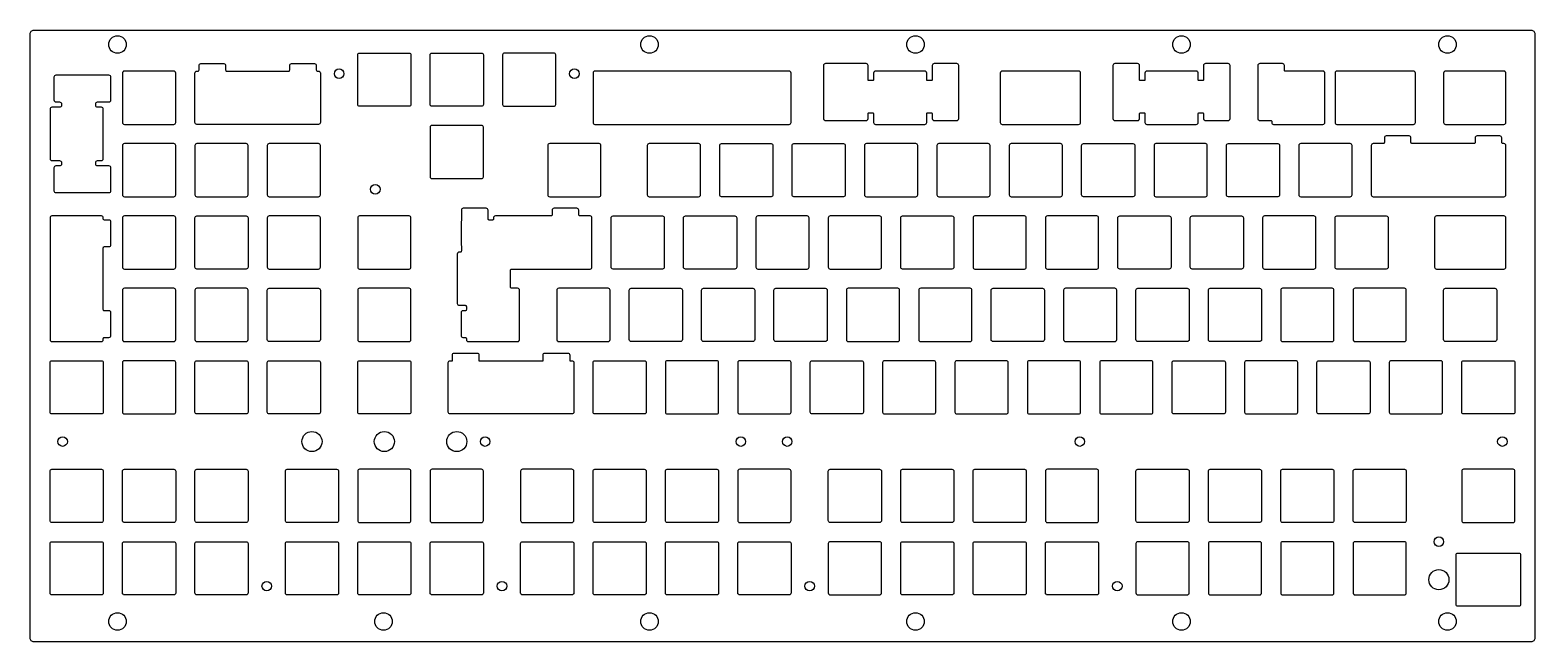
# Model space of a CAD drawing. Header units: millimetres. Extents: x -396 to 0, y 0 to 161.
import ezdxf

# ---------------------------------------------------------------- set-up
doc = ezdxf.new("R2010")
doc.units = ezdxf.units.MM
doc.layers.get('0').update_dxf_attribs({"linetype": 'CONTINUOUS'})

msp = doc.modelspace()

# ---------------------------------------------------------------- linework, layer by layer
for points in [[(0, 1, -0.4142135624), (-1, 0), (-394.999998, 0.000001, -0.4142135624), (-395.999999, 1), (-395.999999, 159.999999, -0.4142135624), (-394.999999, 160.999999), (-1, 160.999999, -0.4142135624), (0, 159.999999)], [(-295.775499, 141.4625, -0.4142135624), (-296.275499, 140.9625), (-309.275499, 140.9625, -0.4142135624), (-309.775499, 141.4625), (-309.775499, 154.4625, -0.4142135624), (-309.275499, 154.9625), (-296.275499, 154.9625, -0.4142135624), (-295.775499, 154.4625)], [(-290.725499, 154.4625, -0.4142135624), (-290.225499, 154.9625), (-277.225499, 154.9625, -0.4142135624), (-276.725499, 154.4625), (-276.725499, 141.4625, -0.4142135624), (-277.225499, 140.9625), (-290.225499, 140.9625, -0.4142135624), (-290.725499, 141.4625)], [(-258.175499, 154.9625), (-271.175499, 154.9625, 0.4142135624), (-271.675499, 154.4625), (-271.675499, 141.4625, 0.4142135624), (-271.175499, 140.9625), (-258.175499, 140.9625, 0.4142135624), (-257.675499, 141.4625), (-257.675499, 154.4625, 0.4142135624)], [(-352.137999, 136.2, -0.4142135624), (-352.637999, 136.7), (-352.637999, 149.7, -0.4142135624), (-352.137999, 150.2), (-351.850999, 150.2, 0.4142135624), (-351.550999, 150.5), (-351.550999, 151.7, -0.4142135624), (-351.050999, 152.2), (-345.050999, 152.2, -0.4142135624), (-344.550999, 151.7), (-344.550999, 150.5, 0.4142135624), (-344.250999, 150.2), (-327.974999, 150.2, 0.4142135624), (-327.674999, 150.5), (-327.674999, 151.7, -0.4142135624), (-327.174999, 152.2), (-321.174999, 152.2, -0.4142135624), (-320.674999, 151.7), (-320.674999, 150.5, 0.4142135624), (-320.374999, 150.2), (-320.087999, 150.2, -0.4142135624), (-319.587999, 149.7), (-319.587999, 136.7, -0.4142135624), (-320.087999, 136.2)], [(-175.28225, 147.700001, -0.4142135624), (-175.48225, 147.900001), (-175.48225, 151.700001, 0.4142135624), (-175.98225, 152.200001), (-186.706749, 152.2, 0.4142135624), (-187.206749, 151.7), (-187.206749, 137.7, 0.4142135624), (-186.706749, 137.2), (-175.98225, 137.200001, 0.4142135624), (-175.48225, 137.700001), (-175.48225, 139.000001, -0.4142135624), (-175.28225, 139.200001), (-174.24425, 139.200001, -0.4142135624), (-174.04425, 139.000001), (-174.04425, 136.700001, 0.4142135624), (-173.54425, 136.200001), (-160.54425, 136.200001, 0.4142135624), (-160.04425, 136.700001), (-160.04425, 139.000001, -0.4142135624), (-159.84425, 139.200001), (-158.80625, 139.200001, -0.4142135624), (-158.60625, 139.000001), (-158.60625, 137.700001, 0.4142135624), (-158.10625, 137.200001), (-152.10625, 137.200001, 0.4142135624), (-151.60625, 137.700001), (-151.60625, 151.700001, 0.4142135624), (-152.10625, 152.200001), (-158.10625, 152.200001, 0.4142135624), (-158.60625, 151.700001), (-158.60625, 147.900001, -0.4142135624), (-158.80625, 147.700001), (-159.84425, 147.700001, -0.4142135624), (-160.04425, 147.900001), (-160.04425, 149.700001, 0.4142135624), (-160.54425, 150.200001), (-173.54425, 150.200001, 0.4142135624), (-174.04425, 149.700001), (-174.04425, 147.900001, -0.4142135624), (-174.24425, 147.700001)], [(-102.80675, 139.200001, -0.4142135624), (-102.60675, 139.000001), (-102.60675, 136.700001, 0.4142135624), (-102.10675, 136.200001), (-89.10675, 136.200001, 0.4142135624), (-88.60675, 136.700001), (-88.60675, 139.000001, -0.4142135624), (-88.40675, 139.200001), (-87.406749, 139.200001, -0.4142135624), (-87.206749, 139.000001), (-87.206749, 137.7, 0.4142135624), (-86.706749, 137.2), (-80.706749, 137.2, 0.4142135624), (-80.206749, 137.7), (-80.206749, 151.7, 0.4142135624), (-80.706749, 152.2), (-86.706749, 152.2, 0.4142135624), (-87.206749, 151.7), (-87.206749, 147.900001, -0.4142135624), (-87.406749, 147.700001), (-88.40675, 147.700001, -0.4142135624), (-88.60675, 147.900001), (-88.60675, 149.700001, 0.4142135624), (-89.10675, 150.200001), (-102.10675, 150.200001, 0.4142135624), (-102.60675, 149.700001), (-102.60675, 147.900001, -0.4142135624), (-102.80675, 147.700001), (-103.84475, 147.700001, -0.4142135624), (-104.04475, 147.900001), (-104.04475, 151.700001, 0.4142135624), (-104.54475, 152.200001), (-110.54475, 152.200001, 0.4142135624), (-111.04475, 151.700001), (-111.04475, 137.700001, 0.4142135624), (-110.54475, 137.200001), (-104.54475, 137.200001, 0.4142135624), (-104.04475, 137.700001), (-104.04475, 139.000001, -0.4142135624), (-103.84475, 139.200001)], [(-69.469249, 137.200001, -0.4142135624), (-69.269249, 137.000001), (-69.269249, 136.7, 0.4142135624), (-68.769249, 136.2), (-55.769249, 136.2, 0.4142135624), (-55.269249, 136.7), (-55.269249, 149.7, 0.4142135624), (-55.769249, 150.2), (-65.713, 150.2, -0.4142135624), (-65.913, 150.4), (-65.913, 151.700001, 0.4142135624), (-66.413, 152.200001), (-72.413, 152.200001, 0.4142135624), (-72.913, 151.700001), (-72.913, 137.700001, 0.4142135624), (-72.413, 137.200001)], [(-378.237999, 126.675), (-377.237999, 126.675, 0.4142135624), (-376.737999, 127.175), (-376.737999, 140.175, 0.4142135624), (-377.237999, 140.675), (-378.237999, 140.675, -0.4142135624), (-378.737999, 141.175), (-378.737999, 141.613, -0.4142135624), (-378.237999, 142.113), (-375.237999, 142.113, 0.4142135624), (-374.737999, 142.613), (-374.737999, 148.613, 0.4142135624), (-375.237999, 149.113), (-389.237999, 149.113, 0.4142135624), (-389.737999, 148.613), (-389.737999, 142.613, 0.4142135624), (-389.237999, 142.113), (-388.237999, 142.113, -0.4142135624), (-387.737999, 141.613), (-387.737999, 141.175, -0.4142135624), (-388.237999, 140.675), (-390.237999, 140.675, 0.4142135624), (-390.737999, 140.175), (-390.737999, 127.175, 0.4142135624), (-390.237999, 126.675), (-388.237999, 126.675, -0.4142135624), (-387.737999, 126.175), (-387.737999, 125.737, -0.4142135624), (-388.237999, 125.237), (-389.237999, 125.237, 0.4142135624), (-389.737999, 124.737), (-389.737999, 118.737, 0.4142135624), (-389.237999, 118.237), (-375.237999, 118.237, 0.4142135624), (-374.737999, 118.737), (-374.737999, 124.737, 0.4142135624), (-375.237999, 125.237), (-378.237999, 125.237, -0.4142135624), (-378.737999, 125.737), (-378.737999, 126.175, -0.4142135624)], [(-371.687999, 149.7), (-371.687999, 136.7, 0.4142135624), (-371.187999, 136.2), (-358.187999, 136.2, 0.4142135624), (-357.687999, 136.7), (-357.687999, 149.7, 0.4142135624), (-358.187999, 150.2), (-371.187999, 150.2, 0.4142135624)], [(-247.362999, 136.2), (-196.262999, 136.2, 0.4142135624), (-195.762999, 136.7), (-195.762999, 149.7, 0.4142135624), (-196.262999, 150.2), (-247.362999, 150.2, 0.4142135624), (-247.862999, 149.7), (-247.862999, 136.7, 0.4142135624)], [(-140.206749, 136.2), (-120.063, 136.200001, 0.4142135624), (-119.563, 136.700001), (-119.563, 149.700001, 0.4142135624), (-120.063, 150.200001), (-140.206749, 150.2, 0.4142135624), (-140.706749, 149.7), (-140.706749, 136.7, 0.4142135624)], [(-31.956749, 150.2), (-52.1005, 150.200001, 0.4142135624), (-52.6005, 149.700001), (-52.6005, 136.700001, 0.4142135624), (-52.1005, 136.200001), (-31.956749, 136.2, 0.4142135624), (-31.456749, 136.7), (-31.456749, 149.7, 0.4142135624)], [(-8.14425, 150.2), (-23.5255, 150.200001, 0.4142135624), (-24.0255, 149.700001), (-24.0255, 136.700001, 0.4142135624), (-23.5255, 136.200001), (-21.144249, 136.2), (-8.14425, 136.199999, 0.4142135624), (-7.644249, 136.7), (-7.64425, 149.7, 0.4142135624)], [(-276.725499, 122.4125), (-276.725499, 135.4125, 0.4142135624), (-277.225499, 135.9125), (-290.225499, 135.9125, 0.4142135624), (-290.725499, 135.4125), (-290.725499, 122.4125, 0.4142135624), (-290.225499, 121.9125), (-277.225499, 121.9125, 0.4142135624)], [(-371.687999, 130.65), (-371.687999, 117.65, 0.4142135624), (-371.187999, 117.15), (-358.187999, 117.15, 0.4142135624), (-357.687999, 117.65), (-357.687999, 130.65, 0.4142135624), (-358.187999, 131.15), (-371.187999, 131.15, 0.4142135624)], [(-352.137999, 117.15), (-339.137999, 117.15, 0.4142135624), (-338.637999, 117.65), (-338.637999, 130.65, 0.4142135624), (-339.137999, 131.15), (-352.137999, 131.15, 0.4142135624), (-352.637999, 130.65), (-352.637999, 117.65, 0.4142135624)], [(-333.587999, 130.65), (-333.587999, 117.65, 0.4142135624), (-333.087999, 117.15), (-320.087999, 117.15, 0.4142135624), (-319.587999, 117.65), (-319.587999, 130.65, 0.4142135624), (-320.087999, 131.15), (-333.087999, 131.15, 0.4142135624)], [(-246.269249, 131.15), (-259.269249, 131.15, 0.4142135624), (-259.769249, 130.65), (-259.769249, 117.65, 0.4142135624), (-259.269249, 117.15), (-246.269249, 117.15, 0.4142135624), (-245.769249, 117.65), (-245.769249, 130.65, 0.4142135624)], [(-233.575499, 130.65), (-233.575499, 117.65, 0.4142135624), (-233.075499, 117.15), (-220.075499, 117.15, 0.4142135624), (-219.575499, 117.65), (-219.575499, 130.65, 0.4142135624), (-220.075499, 131.15), (-233.075499, 131.15, 0.4142135624)], [(-200.525499, 117.65, -0.4142135624), (-201.025499, 117.15), (-214.025499, 117.15, -0.4142135624), (-214.525499, 117.65), (-214.525499, 130.65, -0.4142135624), (-214.025499, 131.15), (-201.025499, 131.15, -0.4142135624), (-200.525499, 130.65)], [(-181.975499, 131.15, -0.4142135624), (-181.475499, 130.65), (-181.475499, 117.65, -0.4142135624), (-181.975499, 117.15), (-194.975499, 117.15, -0.4142135624), (-195.475499, 117.65), (-195.475499, 130.65, -0.4142135624), (-194.975499, 131.15)], [(-176.425499, 130.65), (-176.425499, 117.65, 0.4142135624), (-175.925499, 117.15), (-162.925499, 117.15, 0.4142135624), (-162.425499, 117.65), (-162.425499, 130.65, 0.4142135624), (-162.925499, 131.15), (-175.925499, 131.15, 0.4142135624)], [(-156.875499, 117.15), (-143.875499, 117.15, 0.4142135624), (-143.375499, 117.65), (-143.375499, 130.65, 0.4142135624), (-143.875499, 131.15), (-156.875499, 131.15, 0.4142135624), (-157.375499, 130.65), (-157.375499, 117.65, 0.4142135624)], [(-124.825499, 131.15), (-137.825499, 131.15, 0.4142135624), (-138.325499, 130.65), (-138.325499, 117.65, 0.4142135624), (-137.825499, 117.15), (-124.825499, 117.15, 0.4142135624), (-124.325499, 117.65), (-124.325499, 130.65, 0.4142135624)], [(-105.275499, 117.65, -0.4142135624), (-105.775499, 117.15), (-118.775499, 117.15, -0.4142135624), (-119.275499, 117.65), (-119.275499, 130.65, -0.4142135624), (-118.775499, 131.15), (-105.775499, 131.15, -0.4142135624), (-105.275499, 130.65)], [(-100.225499, 130.65), (-100.225499, 117.65, 0.4142135624), (-99.725499, 117.15), (-86.725499, 117.15, 0.4142135624), (-86.225499, 117.65), (-86.225499, 130.65, 0.4142135624), (-86.725499, 131.15), (-99.725499, 131.15, 0.4142135624)], [(-81.175499, 130.65, -0.4142135624), (-80.675499, 131.15), (-67.675499, 131.15, -0.4142135624), (-67.175499, 130.65), (-67.175499, 117.65, -0.4142135624), (-67.675499, 117.15), (-80.675499, 117.15, -0.4142135624), (-81.175499, 117.65)], [(-61.625499, 117.15), (-48.625499, 117.15, 0.4142135624), (-48.125499, 117.65), (-48.125499, 130.65, 0.4142135624), (-48.625499, 131.15), (-61.625499, 131.15, 0.4142135624), (-62.125499, 130.65), (-62.125499, 117.65, 0.4142135624)], [(-32.307249, 131.15, -0.4142135624), (-32.607249, 131.45), (-32.607249, 132.65, 0.4142135624), (-33.107249, 133.15), (-39.107249, 133.15, 0.4142135624), (-39.607249, 132.65), (-39.607249, 131.45, -0.4142135624), (-39.907249, 131.15), (-42.575499, 131.15, 0.4142135624), (-43.075499, 130.65), (-43.075499, 117.65, 0.4142135624), (-42.575499, 117.15), (-8.14425, 117.15, 0.4142135624), (-7.64425, 117.65), (-7.64425, 130.65, 0.4142135624), (-8.14425, 131.15), (-8.43125, 131.15, -0.4142135624), (-8.73125, 131.45), (-8.73125, 132.65, 0.4142135624), (-9.23125, 133.15), (-15.231249, 133.15, 0.4142135624), (-15.731249, 132.65), (-15.731249, 131.45, -0.4142135624), (-16.031249, 131.15)], [(-376.737999, 87.437), (-376.737999, 103.713, -0.4142135624), (-376.437999, 104.013), (-375.237999, 104.013, 0.4142135624), (-374.737999, 104.513), (-374.737999, 110.513, 0.4142135624), (-375.237999, 111.013), (-376.437999, 111.013, -0.4142135624), (-376.737999, 111.313), (-376.737999, 111.6, 0.4142135624), (-377.237999, 112.1), (-390.237999, 112.1, 0.4142135624), (-390.737999, 111.6), (-390.737999, 79.55, 0.4142135624), (-390.237999, 79.05), (-377.237999, 79.05, 0.4142135624), (-376.737999, 79.55), (-376.737999, 79.837, -0.4142135624), (-376.437999, 80.137), (-375.237999, 80.137, 0.4142135624), (-374.737999, 80.637), (-374.737999, 86.637, 0.4142135624), (-375.237999, 87.137), (-376.437999, 87.137, -0.4142135624)], [(-357.687999, 98.6), (-357.687999, 111.6, 0.4142135624), (-358.187999, 112.1), (-371.187999, 112.1, 0.4142135624), (-371.687999, 111.6), (-371.687999, 98.6, 0.4142135624), (-371.187999, 98.1), (-358.187999, 98.1, 0.4142135624)], [(-338.637999, 98.6, -0.4142135624), (-339.137999, 98.1), (-352.137999, 98.1, -0.4142135624), (-352.637999, 98.6), (-352.637999, 111.6, -0.4142135624), (-352.137999, 112.1), (-339.137999, 112.1, -0.4142135624), (-338.637999, 111.6)], [(-333.087999, 98.1), (-320.087999, 98.1, 0.4142135624), (-319.587999, 98.6), (-319.587999, 111.6, 0.4142135624), (-320.087999, 112.1), (-333.087999, 112.1, 0.4142135624), (-333.587999, 111.6), (-333.587999, 98.6, 0.4142135624)], [(-296.275499, 112.1), (-309.275499, 112.1, 0.4142135624), (-309.775499, 111.6), (-309.775499, 98.6, 0.4142135624), (-309.275499, 98.1), (-296.275499, 98.1, 0.4142135624), (-295.775499, 98.6), (-295.775499, 111.6, 0.4142135624)], [(-252.118749, 114.1), (-258.118749, 114.1, 0.4142135624), (-258.618749, 113.6), (-258.618749, 112.4, -0.4142135624), (-258.918749, 112.1), (-273.556749, 112.1, 0.4142135624), (-274.056749, 111.6), (-274.056749, 111.313, -0.4142135624), (-274.356749, 111.013), (-275.194749, 111.013, -0.4142135624), (-275.494749, 111.313), (-275.494749, 113.6, 0.4142135624), (-275.994749, 114.1), (-281.994749, 114.1, 0.4142135624), (-282.494749, 113.6), (-282.494749, 110.794835, 0.1508340912), (-282.581749, 110.513), (-282.581749, 104.513, 0.1508340912), (-282.494749, 104.231165), (-282.494749, 102.875, -0.4142135624), (-282.794749, 102.575), (-283.081749, 102.575, 0.4142135624), (-283.581749, 102.075), (-283.581749, 89.075, 0.4142135624), (-283.081749, 88.575), (-281.500499, 88.575, -0.4142135624), (-281.200499, 88.275), (-281.200499, 87.437, -0.4142135624), (-281.500499, 87.137), (-282.081749, 87.137, 0.4142135624), (-282.581749, 86.637), (-282.581749, 80.637, 0.4142135624), (-282.081749, 80.137), (-281.500499, 80.137, -0.4142135624), (-281.200499, 79.837), (-281.200499, 79.55, 0.4142135624), (-280.700499, 79.05), (-267.700499, 79.05, 0.4142135624), (-267.200499, 79.55), (-267.200499, 92.55, 0.4142135624), (-267.700499, 93.05), (-269.281749, 93.05, -0.4142135624), (-269.581749, 93.35), (-269.581749, 97.8, -0.4142135624), (-269.281749, 98.1), (-248.650499, 98.1, 0.4142135624), (-248.150499, 98.6), (-248.150499, 111.6, 0.4142135624), (-248.650499, 112.1), (-251.318749, 112.1, -0.4142135624), (-251.618749, 112.4), (-251.618749, 113.6, 0.4142135624)], [(-243.100499, 111.6, -0.4142135624), (-242.600499, 112.1), (-229.600499, 112.1, -0.4142135624), (-229.100499, 111.6), (-229.100499, 98.6, -0.4142135624), (-229.600499, 98.1), (-242.600499, 98.1, -0.4142135624), (-243.100499, 98.6)], [(-210.550499, 112.1, -0.4142135624), (-210.050499, 111.6), (-210.050499, 98.6, -0.4142135624), (-210.550499, 98.1), (-223.550499, 98.1, -0.4142135624), (-224.050499, 98.6), (-224.050499, 111.6, -0.4142135624), (-223.550499, 112.1)], [(-191.500499, 112.1), (-204.500499, 112.1, 0.4142135624), (-205.000499, 111.6), (-205.000499, 98.6, 0.4142135624), (-204.500499, 98.1), (-191.500499, 98.1, 0.4142135624), (-191.000499, 98.6), (-191.000499, 111.6, 0.4142135624)], [(-172.450499, 112.1), (-185.450499, 112.1, 0.4142135624), (-185.950499, 111.6), (-185.950499, 98.6, 0.4142135624), (-185.450499, 98.1), (-172.450499, 98.1, 0.4142135624), (-171.950499, 98.6), (-171.950499, 111.6, 0.4142135624)], [(-166.900499, 111.6, -0.4142135624), (-166.400499, 112.1), (-153.400499, 112.1, -0.4142135624), (-152.900499, 111.6), (-152.900499, 98.6, -0.4142135624), (-153.400499, 98.1), (-166.400499, 98.1, -0.4142135624), (-166.900499, 98.6)], [(-134.350499, 112.1), (-147.350499, 112.1, 0.4142135624), (-147.850499, 111.6), (-147.850499, 98.6, 0.4142135624), (-147.350499, 98.1), (-134.350499, 98.1, 0.4142135624), (-133.850499, 98.6), (-133.850499, 111.6, 0.4142135624)], [(-128.800499, 111.6), (-128.800499, 98.6, 0.4142135624), (-128.300499, 98.1), (-115.300499, 98.1, 0.4142135624), (-114.800499, 98.6), (-114.800499, 111.6, 0.4142135624), (-115.300499, 112.1), (-128.300499, 112.1, 0.4142135624)], [(-109.250499, 98.1, -0.4142135624), (-109.750499, 98.6), (-109.750499, 111.6, -0.4142135624), (-109.250499, 112.1), (-96.250499, 112.1, -0.4142135624), (-95.750499, 111.6), (-95.750499, 98.6, -0.4142135624), (-96.250499, 98.1)], [(-90.700499, 111.6, -0.4142135624), (-90.200499, 112.1), (-77.200499, 112.1, -0.4142135624), (-76.700499, 111.6), (-76.700499, 98.6, -0.4142135624), (-77.200499, 98.1), (-90.200499, 98.1, -0.4142135624), (-90.700499, 98.6)], [(-57.650499, 98.6), (-57.650499, 111.6, 0.4142135624), (-58.150499, 112.1), (-71.150499, 112.1, 0.4142135624), (-71.650499, 111.6), (-71.650499, 98.6, 0.4142135624), (-71.150499, 98.1), (-58.150499, 98.1, 0.4142135624)], [(-52.100499, 98.1, -0.4142135624), (-52.600499, 98.6), (-52.600499, 111.6, -0.4142135624), (-52.100499, 112.1), (-39.100499, 112.1, -0.4142135624), (-38.600499, 111.6), (-38.600499, 98.6, -0.4142135624), (-39.100499, 98.1)], [(-8.14425, 112.1), (-25.906749, 112.1, 0.4142135624), (-26.406749, 111.6), (-26.406749, 98.6, 0.4142135624), (-25.906749, 98.1), (-8.14425, 98.1, 0.4142135624), (-7.64425, 98.6), (-7.64425, 111.6, 0.4142135624)], [(-358.187999, 93.05), (-371.187999, 93.05, 0.4142135624), (-371.687999, 92.55), (-371.687999, 79.55, 0.4142135624), (-371.187999, 79.05), (-358.187999, 79.05, 0.4142135624), (-357.687999, 79.55), (-357.687999, 92.55, 0.4142135624)], [(-339.137999, 93.05), (-352.137999, 93.05, 0.4142135624), (-352.637999, 92.55), (-352.637999, 79.55, 0.4142135624), (-352.137999, 79.05), (-339.137999, 79.05, 0.4142135624), (-338.637999, 79.55), (-338.637999, 92.55, 0.4142135624)], [(-320.087999, 93.05, -0.4142135624), (-319.587999, 92.55), (-319.587999, 79.55, -0.4142135624), (-320.087999, 79.05), (-333.087999, 79.05, -0.4142135624), (-333.587999, 79.55), (-333.587999, 92.55, -0.4142135624), (-333.087999, 93.05)], [(-296.275499, 93.05), (-309.275499, 93.05, 0.4142135624), (-309.775499, 92.55), (-309.775499, 79.55, 0.4142135624), (-309.275499, 79.05), (-296.275499, 79.05, 0.4142135624), (-295.775499, 79.55), (-295.775499, 92.55, 0.4142135624)], [(-243.887999, 93.05), (-256.887999, 93.05, 0.4142135624), (-257.387999, 92.55), (-257.387999, 79.55, 0.4142135624), (-256.887999, 79.05), (-243.887999, 79.05, 0.4142135624), (-243.387999, 79.55), (-243.387999, 92.55, 0.4142135624)], [(-238.337999, 92.55, -0.4142135624), (-237.837999, 93.05), (-224.837999, 93.05, -0.4142135624), (-224.337999, 92.55), (-224.337999, 79.55, -0.4142135624), (-224.837999, 79.05), (-237.837999, 79.05, -0.4142135624), (-238.337999, 79.55)], [(-219.287999, 92.55, -0.4142135624), (-218.787999, 93.05), (-205.787999, 93.05, -0.4142135624), (-205.287999, 92.55), (-205.287999, 79.55, -0.4142135624), (-205.787999, 79.05), (-218.787999, 79.05, -0.4142135624), (-219.287999, 79.55)], [(-186.737999, 93.05, -0.4142135624), (-186.237999, 92.55), (-186.237999, 79.55, -0.4142135624), (-186.737999, 79.05), (-199.737999, 79.05, -0.4142135624), (-200.237999, 79.55), (-200.237999, 92.55, -0.4142135624), (-199.737999, 93.05)], [(-180.687999, 79.05), (-167.687999, 79.05, 0.4142135624), (-167.187999, 79.55), (-167.187999, 92.55, 0.4142135624), (-167.687999, 93.05), (-180.687999, 93.05, 0.4142135624), (-181.187999, 92.55), (-181.187999, 79.55, 0.4142135624)], [(-148.137999, 79.55), (-148.137999, 92.55, 0.4142135624), (-148.637999, 93.05), (-161.637999, 93.05, 0.4142135624), (-162.137999, 92.55), (-162.137999, 79.55, 0.4142135624), (-161.637999, 79.05), (-148.637999, 79.05, 0.4142135624)], [(-129.087999, 79.55, -0.4142135624), (-129.587999, 79.05), (-142.587999, 79.05, -0.4142135624), (-143.087999, 79.55), (-143.087999, 92.55, -0.4142135624), (-142.587999, 93.05), (-129.587999, 93.05, -0.4142135624), (-129.087999, 92.55)], [(-110.037999, 79.55), (-110.037999, 92.55, 0.4142135624), (-110.537999, 93.05), (-123.537999, 93.05, 0.4142135624), (-124.037999, 92.55), (-124.037999, 79.55, 0.4142135624), (-123.537999, 79.05), (-110.537999, 79.05, 0.4142135624)], [(-104.987999, 92.55, -0.4142135624), (-104.487999, 93.05), (-91.487999, 93.05, -0.4142135624), (-90.987999, 92.55), (-90.987999, 79.55, -0.4142135624), (-91.487999, 79.05), (-104.487999, 79.05, -0.4142135624), (-104.987999, 79.55)], [(-85.437999, 79.05, -0.4142135624), (-85.937999, 79.55), (-85.937999, 92.55, -0.4142135624), (-85.437999, 93.05), (-72.437999, 93.05, -0.4142135624), (-71.937999, 92.55), (-71.937999, 79.55, -0.4142135624), (-72.437999, 79.05)], [(-66.387999, 79.05), (-53.387999, 79.05, 0.4142135624), (-52.887999, 79.55), (-52.887999, 92.55, 0.4142135624), (-53.387999, 93.05), (-66.387999, 93.05, 0.4142135624), (-66.887999, 92.55), (-66.887999, 79.55, 0.4142135624)], [(-34.337999, 93.05), (-47.337999, 93.05, 0.4142135624), (-47.837999, 92.55), (-47.837999, 79.55, 0.4142135624), (-47.337999, 79.05), (-34.337999, 79.05, 0.4142135624), (-33.837999, 79.55), (-33.837999, 92.55, 0.4142135624)], [(-10.5255, 93.049999, -0.4142135624), (-10.0255, 92.549999), (-10.0255, 79.549999, -0.4142135624), (-10.5255, 79.049999), (-23.525499, 79.05, -0.4142135624), (-24.025499, 79.55), (-24.025499, 92.55, -0.4142135624), (-23.525499, 93.05)], [(-252.912999, 60.500001, -0.4142135624), (-253.412999, 60.000001), (-285.462999, 60.000001, -0.4142135624), (-285.962999, 60.500001), (-285.962999, 73.5, -0.4142135624), (-285.462999, 74), (-284.875999, 74), (-284.875999, 75.5, -0.4142135624), (-284.375999, 76), (-278.375999, 76, -0.4142135624), (-277.875999, 75.5), (-277.875999, 74), (-260.999999, 74), (-260.999999, 75.5, -0.4142135624), (-260.499999, 76), (-254.499999, 76, -0.4142135624), (-253.999999, 75.5), (-253.999999, 74), (-253.412999, 74, -0.4142135624), (-252.912999, 73.5)], [(-390.237999, 60.000001, -0.4142135624), (-390.737999, 60.500001), (-390.737999, 73.5, -0.4142135624), (-390.237999, 74), (-377.237999, 74, -0.4142135624), (-376.737999, 73.5), (-376.737999, 60.500001, -0.4142135624), (-377.237999, 60.000001)], [(-371.187999, 60.000001), (-358.187999, 60.000001, 0.4142135624), (-357.687999, 60.500001), (-357.687999, 73.5, 0.4142135624), (-358.187999, 74), (-371.187999, 74, 0.4142135624), (-371.687999, 73.5), (-371.687999, 60.500001, 0.4142135624)], [(-338.637999, 60.500001, -0.4142135624), (-339.137999, 60.000001), (-352.137999, 60.000001, -0.4142135624), (-352.637999, 60.500001), (-352.637999, 73.5, -0.4142135624), (-352.137999, 74), (-339.137999, 74, -0.4142135624), (-338.637999, 73.5)], [(-320.087999, 74, -0.4142135624), (-319.587999, 73.5), (-319.587999, 60.500001, -0.4142135624), (-320.087999, 60.000001), (-333.087999, 60.000001, -0.4142135624), (-333.587999, 60.500001), (-333.587999, 73.5, -0.4142135624), (-333.087999, 74)], [(-295.775499, 60.500001, -0.4142135624), (-296.275499, 60.000001), (-309.275499, 60.000001, -0.4142135624), (-309.775499, 60.500001), (-309.775499, 73.5, -0.4142135624), (-309.275499, 74), (-296.275499, 74, -0.4142135624), (-295.775499, 73.5)], [(-247.362999, 60.000001, -0.4142135624), (-247.862999, 60.500001), (-247.862999, 73.5, -0.4142135624), (-247.362999, 74), (-234.362999, 74, -0.4142135624), (-233.862999, 73.5), (-233.862999, 60.500001, -0.4142135624), (-234.362999, 60.000001)], [(-228.312999, 60.000001), (-215.312999, 60.000001, 0.4142135624), (-214.812999, 60.500001), (-214.812999, 73.5, 0.4142135624), (-215.312999, 74), (-228.312999, 74, 0.4142135624), (-228.812999, 73.5), (-228.812999, 60.500001, 0.4142135624)], [(-195.762999, 60.500001), (-195.762999, 73.5, 0.4142135624), (-196.262999, 74), (-209.262999, 74, 0.4142135624), (-209.762999, 73.5), (-209.762999, 60.500001, 0.4142135624), (-209.262999, 60.000001), (-196.262999, 60.000001, 0.4142135624)], [(-190.212999, 60.000001, -0.4142135624), (-190.712999, 60.500001), (-190.712999, 73.5, -0.4142135624), (-190.212999, 74), (-177.212999, 74, -0.4142135624), (-176.712999, 73.5), (-176.712999, 60.500001, -0.4142135624), (-177.212999, 60.000001)], [(-158.162999, 74), (-171.162999, 74, 0.4142135624), (-171.662999, 73.5), (-171.662999, 60.500001, 0.4142135624), (-171.162999, 60.000001), (-158.162999, 60.000001, 0.4142135624), (-157.662999, 60.500001), (-157.662999, 73.5, 0.4142135624)], [(-152.612999, 73.5), (-152.612999, 60.500001, 0.4142135624), (-152.112999, 60.000001), (-139.112999, 60.000001, 0.4142135624), (-138.612999, 60.500001), (-138.612999, 73.5, 0.4142135624), (-139.112999, 74), (-152.112999, 74, 0.4142135624)], [(-120.062999, 74), (-133.062999, 74, 0.4142135624), (-133.562999, 73.5), (-133.562999, 60.500001, 0.4142135624), (-133.062999, 60.000001), (-120.062999, 60.000001, 0.4142135624), (-119.562999, 60.500001), (-119.562999, 73.5, 0.4142135624)], [(-100.512999, 60.500001), (-100.512999, 73.5, 0.4142135624), (-101.012999, 74), (-114.012999, 74, 0.4142135624), (-114.512999, 73.5), (-114.512999, 60.500001, 0.4142135624), (-114.012999, 60.000001), (-101.012999, 60.000001, 0.4142135624)], [(-81.962999, 74, -0.4142135624), (-81.462999, 73.5), (-81.462999, 60.500001, -0.4142135624), (-81.962999, 60.000001), (-94.962999, 60.000001, -0.4142135624), (-95.462999, 60.500001), (-95.462999, 73.5, -0.4142135624), (-94.962999, 74)], [(-62.912999, 74), (-75.912999, 74, 0.4142135624), (-76.412999, 73.5), (-76.412999, 60.500001, 0.4142135624), (-75.912999, 60.000001), (-62.912999, 60.000001, 0.4142135624), (-62.412999, 60.500001), (-62.412999, 73.5, 0.4142135624)], [(-56.862999, 60.000001, -0.4142135624), (-57.362999, 60.500001), (-57.362999, 73.5, -0.4142135624), (-56.862999, 74), (-43.862999, 74, -0.4142135624), (-43.362999, 73.5), (-43.362999, 60.500001, -0.4142135624), (-43.862999, 60.000001)], [(-24.312999, 60.500001), (-24.312999, 73.5, 0.4142135624), (-24.812999, 74), (-37.812999, 74, 0.4142135624), (-38.312999, 73.5), (-38.312999, 60.500001, 0.4142135624), (-37.812999, 60.000001), (-24.812999, 60.000001, 0.4142135624)], [(-5.263, 60.5, -0.4142135624), (-5.763, 60), (-18.762999, 60, -0.4142135624), (-19.262999, 60.5), (-19.262999, 73.499999, -0.4142135624), (-18.762999, 73.999999), (-5.763, 73.999999, -0.4142135624), (-5.263, 73.499999)], [(-376.737999, 31.925001, -0.4142135624), (-377.237999, 31.425001), (-390.237999, 31.425001, -0.4142135624), (-390.737999, 31.925001), (-390.737999, 44.925001, -0.4142135624), (-390.237999, 45.425001), (-377.237999, 45.425001, -0.4142135624), (-376.737999, 44.925001)], [(-371.687999, 44.925001, -0.4142135624), (-371.187999, 45.425001), (-358.187999, 45.425001, -0.4142135624), (-357.687999, 44.925001), (-357.687999, 31.925001, -0.4142135624), (-358.187999, 31.425001), (-371.187999, 31.425001, -0.4142135624), (-371.687999, 31.925001)], [(-339.137999, 45.425001, -0.4142135624), (-338.637999, 44.925001), (-338.637999, 31.925001, -0.4142135624), (-339.137999, 31.425001), (-352.137999, 31.425001, -0.4142135624), (-352.637999, 31.925001), (-352.637999, 44.925001, -0.4142135624), (-352.137999, 45.425001)], [(-314.825499, 31.925001, -0.4142135624), (-315.325499, 31.425001), (-328.325499, 31.425001, -0.4142135624), (-328.825499, 31.925001), (-328.825499, 44.925001, -0.4142135624), (-328.325499, 45.425001), (-315.325499, 45.425001, -0.4142135624), (-314.825499, 44.925001)], [(-296.275499, 45.425001), (-309.275499, 45.425001, 0.4142135624), (-309.775499, 44.925001), (-309.775499, 31.925001, 0.4142135624), (-309.275499, 31.425001), (-296.275499, 31.425001, 0.4142135624), (-295.775499, 31.925001), (-295.775499, 44.925001, 0.4142135624)], [(-276.725499, 31.925001), (-276.725499, 44.925001, 0.4142135624), (-277.225499, 45.425001), (-290.225499, 45.425001, 0.4142135624), (-290.725499, 44.925001), (-290.725499, 31.925001, 0.4142135624), (-290.225499, 31.425001), (-277.225499, 31.425001, 0.4142135624)], [(-266.412999, 31.425001), (-253.412999, 31.425001, 0.4142135624), (-252.912999, 31.925001), (-252.912999, 44.925001, 0.4142135624), (-253.412999, 45.425001), (-266.412999, 45.425001, 0.4142135624), (-266.912999, 44.925001), (-266.912999, 31.925001, 0.4142135624)], [(-247.862999, 44.925001, -0.4142135624), (-247.362999, 45.425001), (-234.362999, 45.425001, -0.4142135624), (-233.862999, 44.925001), (-233.862999, 31.925001, -0.4142135624), (-234.362999, 31.425001), (-247.362999, 31.425001, -0.4142135624), (-247.862999, 31.925001)], [(-214.812999, 31.925001, -0.4142135624), (-215.312999, 31.425001), (-228.312999, 31.425001, -0.4142135624), (-228.812999, 31.925001), (-228.812999, 44.925001, -0.4142135624), (-228.312999, 45.425001), (-215.312999, 45.425001, -0.4142135624), (-214.812999, 44.925001)], [(-195.762999, 31.925001), (-195.762999, 44.925001, 0.4142135624), (-196.262999, 45.425001), (-209.262999, 45.425001, 0.4142135624), (-209.762999, 44.925001), (-209.762999, 31.925001, 0.4142135624), (-209.262999, 31.425001), (-196.262999, 31.425001, 0.4142135624)], [(-172.450499, 45.425001, -0.4142135624), (-171.950499, 44.925001), (-171.950499, 31.925001, -0.4142135624), (-172.450499, 31.425001), (-185.450499, 31.425001, -0.4142135624), (-185.950499, 31.925001), (-185.950499, 44.925001, -0.4142135624), (-185.450499, 45.425001)], [(-166.400499, 31.425001, -0.4142135624), (-166.900499, 31.925001), (-166.900499, 44.925001, -0.4142135624), (-166.400499, 45.425001), (-153.400499, 45.425001, -0.4142135624), (-152.900499, 44.925001), (-152.900499, 31.925001, -0.4142135624), (-153.400499, 31.425001)], [(-147.850499, 44.925001, -0.4142135624), (-147.350499, 45.425001), (-134.350499, 45.425001, -0.4142135624), (-133.850499, 44.925001), (-133.850499, 31.925001, -0.4142135624), (-134.350499, 31.425001), (-147.350499, 31.425001, -0.4142135624), (-147.850499, 31.925001)], [(-128.300499, 31.425001), (-115.300499, 31.425001, 0.4142135624), (-114.800499, 31.925001), (-114.800499, 44.925001, 0.4142135624), (-115.300499, 45.425001), (-128.300499, 45.425001, 0.4142135624), (-128.800499, 44.925001), (-128.800499, 31.925001, 0.4142135624)], [(-104.487999, 31.425001, -0.4142135624), (-104.987999, 31.925001), (-104.987999, 44.925001, -0.4142135624), (-104.487999, 45.425001), (-91.487999, 45.425001, -0.4142135624), (-90.987999, 44.925001), (-90.987999, 31.925001, -0.4142135624), (-91.487999, 31.425001)], [(-85.437999, 31.425001, -0.4142135624), (-85.937999, 31.925001), (-85.937999, 44.925001, -0.4142135624), (-85.437999, 45.425001), (-72.437999, 45.425001, -0.4142135624), (-71.937999, 44.925001), (-71.937999, 31.925001, -0.4142135624), (-72.437999, 31.425001)], [(-52.887999, 31.925001, -0.4142135624), (-53.387999, 31.425001), (-66.387999, 31.425001, -0.4142135624), (-66.887999, 31.925001), (-66.887999, 44.925001, -0.4142135624), (-66.387999, 45.425001), (-53.387999, 45.425001, -0.4142135624), (-52.887999, 44.925001)], [(-47.337999, 31.425001, -0.4142135624), (-47.837999, 31.925001), (-47.837999, 44.925001, -0.4142135624), (-47.337999, 45.425001), (-34.337999, 45.425001, -0.4142135624), (-33.837999, 44.925001), (-33.837999, 31.925001, -0.4142135624), (-34.337999, 31.425001)], [(-18.762998, 31.425001), (-5.763, 31.425001, 0.4142135624), (-5.263, 31.925001), (-5.263, 44.925001, 0.4142135624), (-5.763, 45.425001), (-18.762998, 45.425001, 0.4142135624), (-19.262998, 44.925001), (-19.262998, 31.925001, 0.4142135624)], [(-390.237999, 12.375001, -0.4142135624), (-390.737999, 12.875001), (-390.737999, 25.875001, -0.4142135624), (-390.237999, 26.375001), (-377.237999, 26.375001, -0.4142135624), (-376.737999, 25.875001), (-376.737999, 12.875001, -0.4142135624), (-377.237999, 12.375001)], [(-371.687999, 25.875001, -0.4142135624), (-371.187999, 26.375001), (-358.187999, 26.375001, -0.4142135624), (-357.687999, 25.875001), (-357.687999, 12.875001, -0.4142135624), (-358.187999, 12.375001), (-371.187999, 12.375001, -0.4142135624), (-371.687999, 12.875001)], [(-352.137999, 12.375001, -0.4142135624), (-352.637999, 12.875001), (-352.637999, 25.875001, -0.4142135624), (-352.137999, 26.375001), (-339.137999, 26.375001, -0.4142135624), (-338.637999, 25.875001), (-338.637999, 12.875001, -0.4142135624), (-339.137999, 12.375001)], [(-328.825499, 25.875001, -0.4142135624), (-328.325499, 26.375001), (-315.325499, 26.375001, -0.4142135624), (-314.825499, 25.875001), (-314.825499, 12.875001, -0.4142135624), (-315.325499, 12.375001), (-328.325499, 12.375001, -0.4142135624), (-328.825499, 12.875001)], [(-296.275499, 26.375001, -0.4142135624), (-295.775499, 25.875001), (-295.775499, 12.875001, -0.4142135624), (-296.275499, 12.375001), (-309.275499, 12.375001, -0.4142135624), (-309.775499, 12.875001), (-309.775499, 25.875001, -0.4142135624), (-309.275499, 26.375001)], [(-290.725499, 25.875001, -0.4142135624), (-290.225499, 26.375001), (-277.225499, 26.375001, -0.4142135624), (-276.725499, 25.875001), (-276.725499, 12.875001, -0.4142135624), (-277.225499, 12.375001), (-290.225499, 12.375001, -0.4142135624), (-290.725499, 12.875001)], [(-266.412999, 12.375001, -0.4142135624), (-266.912999, 12.875001), (-266.912999, 25.875001, -0.4142135624), (-266.412999, 26.375001), (-253.412999, 26.375001, -0.4142135624), (-252.912999, 25.875001), (-252.912999, 12.875001, -0.4142135624), (-253.412999, 12.375001)], [(-234.362999, 26.375001, -0.4142135624), (-233.862999, 25.875001), (-233.862999, 12.875001, -0.4142135624), (-234.362999, 12.375001), (-247.362999, 12.375001, -0.4142135624), (-247.862999, 12.875001), (-247.862999, 25.875001, -0.4142135624), (-247.362999, 26.375001)], [(-228.812999, 25.875001, -0.4142135624), (-228.312999, 26.375001), (-215.312999, 26.375001, -0.4142135624), (-214.812999, 25.875001), (-214.812999, 12.875001, -0.4142135624), (-215.312999, 12.375001), (-228.312999, 12.375001, -0.4142135624), (-228.812999, 12.875001)], [(-209.262999, 12.375001, -0.4142135624), (-209.762999, 12.875001), (-209.762999, 25.875001, -0.4142135624), (-209.262999, 26.375001), (-196.262999, 26.375001, -0.4142135624), (-195.762999, 25.875001), (-195.762999, 12.875001, -0.4142135624), (-196.262999, 12.375001)], [(-185.950499, 25.875001), (-185.950499, 12.875001, 0.4142135624), (-185.450499, 12.375001), (-172.450499, 12.375001, 0.4142135624), (-171.950499, 12.875001), (-171.950499, 25.875001, 0.4142135624), (-172.450499, 26.375001), (-185.450499, 26.375001, 0.4142135624)], [(-152.900499, 12.875001, -0.4142135624), (-153.400499, 12.375001), (-166.400499, 12.375001, -0.4142135624), (-166.900499, 12.875001), (-166.900499, 25.875001, -0.4142135624), (-166.400499, 26.375001), (-153.400499, 26.375001, -0.4142135624), (-152.900499, 25.875001)], [(-147.850499, 25.875001, -0.4142135624), (-147.350499, 26.375001), (-134.350499, 26.375001, -0.4142135624), (-133.850499, 25.875001), (-133.850499, 12.875001, -0.4142135624), (-134.350499, 12.375001), (-147.350499, 12.375001, -0.4142135624), (-147.850499, 12.875001)], [(-114.800499, 12.875001, -0.4142135624), (-115.300499, 12.375001), (-128.300499, 12.375001, -0.4142135624), (-128.800499, 12.875001), (-128.800499, 25.875001, -0.4142135624), (-128.300499, 26.375001), (-115.300499, 26.375001, -0.4142135624), (-114.800499, 25.875001)], [(-91.487999, 26.375001), (-104.487999, 26.375001, 0.4142135624), (-104.987999, 25.875001), (-104.987999, 12.875001, 0.4142135624), (-104.487999, 12.375001), (-91.487999, 12.375001, 0.4142135624), (-90.987999, 12.875001), (-90.987999, 25.875001, 0.4142135624)], [(-85.437999, 12.375001), (-72.437999, 12.375001, 0.4142135624), (-71.937999, 12.875001), (-71.937999, 25.875001, 0.4142135624), (-72.437999, 26.375001), (-85.437999, 26.375001, 0.4142135624), (-85.937999, 25.875001), (-85.937999, 12.875001, 0.4142135624)], [(-53.387999, 26.375001), (-66.387999, 26.375001, 0.4142135624), (-66.887999, 25.875001), (-66.887999, 12.875001, 0.4142135624), (-66.387999, 12.375001), (-53.387999, 12.375001, 0.4142135624), (-52.887999, 12.875001), (-52.887999, 25.875001, 0.4142135624)], [(-47.337999, 12.375001), (-34.337999, 12.375001, 0.4142135624), (-33.837999, 12.875001), (-33.837999, 25.875001, 0.4142135624), (-34.337999, 26.375001), (-47.337999, 26.375001, 0.4142135624), (-47.837999, 25.875001), (-47.837999, 12.875001, 0.4142135624)], [(-3.763, 9.875, -0.4142135624), (-4.263, 9.375), (-20.262999, 9.375, -0.4142135624), (-20.762999, 9.875), (-20.762999, 22.875, -0.4142135624), (-20.262999, 23.375), (-4.263, 23.375, -0.4142135624), (-3.763, 22.875)]]:
    msp.add_lwpolyline(points, format="xyb", close=True)
for centre, radius in [((-373, 157.2), 2.3), ((-233, 157.2), 2.3), ((-163, 157.2), 2.3), ((-93, 157.2), 2.3), ((-23, 157.2), 2.3), ((-314.68175, 149.531112), 1.25), ((-252.76925, 149.531112), 1.25), ((-305.157, 119.1), 1.25), ((-387.437, 52.7125), 1.25), ((-321.8255, 52.7125), 2.65), ((-302.7755, 52.7125), 2.65), ((-283.7255, 52.7125), 2.65), ((-276.2623, 52.7125), 1.25), ((-208.963, 52.7125), 1.25), ((-196.7623, 52.7125), 1.25), ((-119.763, 52.7125), 1.25), ((-8.563, 52.7125), 1.25), ((-25.263, 26.375), 1.25), ((-333.73175, 14.675), 1.25), ((-271.81925, 14.675), 1.25), ((-190.85675, 14.675), 1.25), ((-109.89425, 14.675), 1.25), ((-25.263, 16.375), 2.65), ((-373, 5.375), 2.3), ((-303, 5.375), 2.3), ((-233, 5.375), 2.3), ((-163, 5.375), 2.3), ((-93, 5.375), 2.3), ((-23, 5.375), 2.3)]:
    msp.add_circle(centre, radius)

doc.saveas('drawing.dxf')
